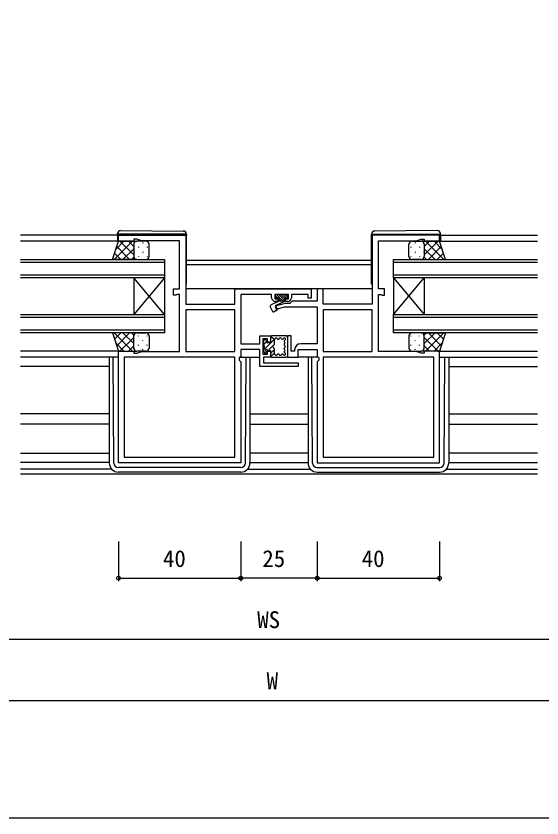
# Model space of a CAD drawing. Units: millimetres, scale not verified. Extents: x -437 to 438, y -281 to 278.
# Drawn here: x 58.7 to 230.7, y -280.9 to -18.4 of the extents above; entities that cross this region are included whole.
import ezdxf
from ezdxf.enums import TextEntityAlignment as Align

# ---------------------------------------------------------------- set-up
doc = ezdxf.new("R2010")
doc.units = ezdxf.units.MM
doc.header["$LTSCALE"] = 2
for name, color, linetype in [('0-2_YKK_11', 7, 'Continuous'), ('0-3_YKK_12', 2, 'Continuous'), ('0-4_YKK_13', 4, 'Continuous'), ('0-6_YKK_D', 6, 'Continuous'), ('0-7_YKK_ZWAK', 7, 'Continuous')]:
    doc.layers.add(name, color=color, linetype=linetype)
doc.styles.add('ＭＳ ゴシック', font='')
doc.styles.get('ＭＳ ゴシック').set_extended_font_data('MS Gothic')

msp = doc.modelspace()

# ---------------------------------------------------------------- linework, layer by layer
at = {"layer": '0-2_YKK_11'}
for points in [[(132.2, -164.7), (92.2, -164.7), (92.2, -128.1), (97.2, -128.1), (97.2, -128.8), (98.2, -128.8), (99.848, -128.2), (112.2, -128.2), (112.2, -109.6), (111.346, -109.6), (111.173, -109.7), (111, -109.8), (110.2, -109.8), (110.2, -107.7), (112.2, -107.7), (112.2, -92), (99.848, -92), (98.2, -91.4), (97.2, -91.4), (97.2, -92.1), (92.2, -92.1), (92.2, -90.1), (114.2, -90.1), (114.2, -112.7), (130.3, -112.7), (130.3, -107.7), (155.2, -107.7), (155.2, -110.8), (154.2, -110.8), (154.2, -109.6), (148.8, -109.6), (148.8, -110.6)], [(157.2, -164.7), (197.2, -164.7), (197.2, -128.1), (192.2, -128.1), (192.2, -128.8), (191.2, -128.8), (189.552, -128.2), (177.2, -128.2), (177.2, -109.6), (178.054, -109.6), (178.227, -109.7), (178.4, -109.8), (179.2, -109.8), (179.2, -107.7), (177.2, -107.7), (177.2, -92), (189.552, -92), (191.2, -91.4), (192.2, -91.4), (192.2, -92.1), (197.2, -92.1), (197.2, -90.1), (175.2, -90.1), (175.2, -112.7), (159.1, -112.7), (159.1, -107.7), (157.2, -107.7), (157.2, -111.7), (149, -111.7), (148.2, -112.5), (146.706, -112.5), (143.471, -113.367), (143.729, -114.333), (146.465, -113.6), (157.2, -113.6), (157.2, -125.7), (151.8, -125.7)], [(142.3, -110.6), (142.3, -109.6), (132.2, -109.6), (132.2, -125.7), (138.4, -125.7), (138.4, -123.1), (141.9, -123.1), (141.9, -125.1), (140.9, -125.1), (140.9, -124.1), (139.4, -124.1), (139.4, -129.1), (140.9, -129.1), (140.9, -128.1), (141.9, -128.1), (141.9, -130.1), (139.6, -130.1), (139.6, -131.9), (151, -131.9), (151, -133.1), (138.4, -133.1), (138.4, -127.6), (132.2, -127.6), (132.2, -129.8), (131.9, -130.1), (131.7, -130.3), (131.7, -131.1), (132.2, -131.6), (132.2, -164.7)], [(147.6, -111.8), (146.8, -111.8), (146.8, -111), (147.8, -111), (147.8, -109.6), (143.3, -109.6), (143.3, -111), (144.3, -111), (144.3, -111.8), (143.5, -111.8)], [(149.8, -127.7), (149.8, -128.1), (148.7, -128.1), (148.7, -123.1), (147.5, -123.1), (147.5, -130.1), (151, -130.1), (151, -127.6), (157.2, -127.6), (157.2, -129.8), (157.5, -130.1), (157.7, -130.3), (157.7, -131.1), (157.2, -131.6), (157.2, -164.7)]]:
    msp.add_lwpolyline(points, dxfattribs=at)
for points in [[(130.3, -114.6), (114.2, -114.6), (114.2, -128.2), (130.3, -128.2)], [(175.2, -114.6), (159.1, -114.6), (159.1, -128.2), (175.2, -128.2)], [(130.3, -130.1), (94.1, -130.1), (94.1, -162.8), (130.3, -162.8)], [(195.3, -130.1), (159.1, -130.1), (159.1, -162.8), (195.3, -162.8)]]:
    msp.add_lwpolyline(points, close=True, dxfattribs=at)
for centre, radius, start, end in [((143.5, -110.6), 1.2, 180.00001, 269.99999), ((147.6, -110.6), 1.2, 270.00001, 359.99999), ((151.8, -127.7), 2, 90.00001, 179.99999)]:
    msp.add_arc(centre, radius, start, end, dxfattribs=at)
at = {"layer": '0-3_YKK_12'}
for p, q in [((91.9, -90.1), (60.2, -90.1)), ((197.5, -90.1), (229.2, -90.1)), ((92.2, -92.1), (60.2, -92.1)), ((197.2, -92.1), (229.2, -92.1)), ((60.2, -98.1), (107.2, -98.1)), ((107.2, -99.1), (60.2, -99.1)), ((175, -98.4), (114.4, -98.4)), ((182.2, -98.1), (229.2, -98.1)), ((182.2, -104.1), (182.2, -98.1)), ((229.2, -99.1), (182.2, -99.1)), ((175, -99.8), (114.4, -99.8)), ((60.2, -103.1), (107.2, -103.1)), ((97.2, -104.1), (97.2, -116.1)), ((107.2, -104.1), (97.2, -116.1)), ((107.2, -116.1), (97.2, -104.1)), ((107.2, -104.1), (107.2, -116.1)), ((182.2, -103.1), (229.2, -103.1)), ((182.2, -104.1), (182.2, -116.1)), ((182.2, -104.1), (192.2, -116.1)), ((182.2, -116.1), (192.2, -104.1)), ((229.2, -104.1), (182.2, -104.1)), ((192.2, -104.1), (192.2, -116.1)), ((175.2, -107.7), (114.2, -107.7)), ((60.2, -116.1), (107.2, -116.1)), ((107.2, -117.1), (60.2, -117.1)), ((182.2, -116.1), (229.2, -116.1)), ((182.2, -122.1), (182.2, -116.1)), ((229.2, -117.1), (182.2, -117.1)), ((60.2, -121.1), (107.2, -121.1)), ((182.2, -121.1), (229.2, -121.1)), ((229.2, -122.1), (182.2, -122.1)), ((92.7, -128.1), (60.2, -128.1)), ((196.7, -128.1), (229.2, -128.1)), ((92.2, -130.1), (60.2, -130.1)), ((197.2, -130.1), (229.2, -130.1)), ((89.199, -133.1), (60.2, -133.1)), ((200.201, -133.1), (229.2, -133.1)), ((89.199, -148.6), (60.2, -148.6)), ((135.199, -148.6), (154.201, -148.6)), ((200.201, -148.6), (229.2, -148.6)), ((89.199, -152), (60.2, -152)), ((135.199, -152), (154.201, -152)), ((200.201, -152), (229.2, -152)), ((89.199, -164.5), (60.2, -164.5)), ((135.199, -164.5), (154.201, -164.5)), ((200.201, -164.5), (229.2, -164.5)), ((90.03, -166.77), (60.2, -166.77)), ((134.368, -166.77), (155.032, -166.77)), ((199.37, -166.77), (229.2, -166.77)), ((229.2, -168.4), (60.2, -168.4))]:
    msp.add_line(p, q, dxfattribs=at)
for points in [[(107.2, -98.1), (107.2, -104.1), (60.2, -104.1)], [(107.2, -116.1), (107.2, -122.1), (60.2, -122.1)]]:
    msp.add_lwpolyline(points, dxfattribs=at)
at = {"layer": '0-4_YKK_13'}
for p, q in [((92.909, -88.612), (113.409, -88.791)), ((196.491, -88.612), (175.991, -88.791)), ((91.9, -89.8), (91.9, -89.612)), ((92.404, -89.8), (91.9, -89.8)), ((91.9, -90.1), (91.9, -89.8)), ((91.9, -90.1), (91.9, -92.1)), ((113.904, -89.8), (92.404, -89.8)), ((114.4, -89.8), (114.4, -90.1)), ((114.4, -106.1), (114.4, -89.8)), ((175, -89.8), (175, -90.1)), ((175, -106.1), (175, -89.8)), ((175.496, -89.8), (196.996, -89.8)), ((196.996, -89.8), (197.5, -89.8)), ((197.5, -89.8), (197.5, -89.612)), ((197.5, -90.1), (197.5, -89.8)), ((197.5, -90.1), (197.5, -92.1)), ((96.832, -92.1), (90.832, -98.1)), ((94.003, -92.1), (91.298, -94.805)), ((95.851, -98.1), (91.613, -93.861)), ((97.2, -96.62), (92.68, -92.1)), ((97.2, -93.792), (95.508, -92.1)), ((97.2, -93.1), (97.2, -97.1)), ((97.2, -93.1), (97.2, -97.1)), ((97.29, -92.685), (97.29, -92.72)), ((101.2, -92.1), (98.2, -92.1)), ((98.705, -93.935), (98.705, -94.135)), ((100.12, -92.52), (100.12, -92.72)), ((101.535, -93.935), (101.535, -94.135)), ((102.2, -97.1), (102.2, -93.1)), ((187.2, -97.1), (187.2, -93.1)), ((187.865, -93.935), (187.865, -94.135)), ((188.2, -92.1), (191.2, -92.1)), ((189.28, -92.52), (189.28, -92.72)), ((190.695, -93.935), (190.695, -94.135)), ((192.11, -92.685), (192.11, -92.72)), ((192.2, -93.792), (193.892, -92.1)), ((192.2, -96.62), (196.72, -92.1)), ((192.2, -93.1), (192.2, -97.1)), ((192.2, -93.1), (192.2, -97.1)), ((192.568, -92.1), (198.568, -98.1)), ((193.549, -98.1), (197.787, -93.861)), ((195.397, -92.1), (198.102, -94.805)), ((93.023, -98.1), (90.906, -95.983)), ((97.2, -94.56), (93.66, -98.1)), ((97.29, -95.55), (97.29, -95.75)), ((98.705, -96.965), (98.705, -97.165)), ((100.12, -95.55), (100.12, -95.75)), ((101.535, -96.965), (101.535, -97.165)), ((187.865, -96.965), (187.865, -97.165)), ((189.28, -95.55), (189.28, -95.75)), ((190.695, -96.965), (190.695, -97.165)), ((192.11, -95.55), (192.11, -95.75)), ((192.2, -94.56), (195.74, -98.1)), ((196.377, -98.1), (198.494, -95.983)), ((97.233, -97.355), (96.489, -98.1)), ((98.2, -98.1), (101.2, -98.1)), ((191.2, -98.1), (188.2, -98.1)), ((192.167, -97.355), (192.911, -98.1)), ((143.5, -109.9), (143.5, -110.3)), ((143.5, -109.918), (144.182, -110.6)), ((147.3, -109.6), (143.8, -109.6)), ((143.889, -109.6), (145.889, -111.6)), ((144.596, -109.6), (146.596, -111.6)), ((145.303, -109.6), (146.6, -110.897)), ((146.01, -109.6), (147.01, -110.6)), ((146.717, -109.6), (147.562, -110.445)), ((147.6, -110.3), (147.6, -109.9)), ((144.227, -111.927), (142.089, -112.924)), ((143.6, -113.102), (146.6, -111.703)), ((143.8, -110.6), (144.5, -110.6)), ((144.5, -110.6), (144.5, -111.6)), ((144.5, -110.918), (145.182, -111.6)), ((144.5, -111.6), (146.6, -111.6)), ((146.6, -110.6), (146.6, -111.703)), ((146.6, -110.6), (147.3, -110.6)), ((141.847, -113.589), (142.464, -114.911)), ((143.167, -115.133), (144.254, -114.505)), ((143.6, -113.102), (144.254, -114.505)), ((96.832, -128.1), (90.832, -122.1)), ((93.023, -122.1), (90.906, -124.217)), ((95.851, -122.1), (91.613, -126.339)), ((97.2, -125.64), (93.66, -122.1)), ((97.233, -122.845), (96.489, -122.1)), ((97.2, -127.1), (97.2, -123.1)), ((97.2, -127.1), (97.2, -123.1)), ((98.2, -122.1), (101.2, -122.1)), ((98.705, -123.235), (98.705, -123.035)), ((101.535, -123.235), (101.535, -123.058)), ((102.2, -123.1), (102.2, -127.1)), ((147, -123.1), (142.2, -123.1)), ((187.2, -123.1), (187.2, -127.1)), ((187.865, -123.235), (187.865, -123.058)), ((191.2, -122.1), (188.2, -122.1)), ((190.695, -123.235), (190.695, -123.035)), ((192.167, -122.845), (192.911, -122.1)), ((192.2, -125.64), (195.74, -122.1)), ((192.2, -127.1), (192.2, -123.1)), ((192.2, -127.1), (192.2, -123.1)), ((192.568, -128.1), (198.568, -122.1)), ((193.549, -122.1), (197.787, -126.339)), ((196.377, -122.1), (198.494, -124.217)), ((94.003, -128.1), (91.298, -125.395)), ((97.2, -123.58), (92.68, -128.1)), ((97.29, -124.65), (97.29, -124.45)), ((100.12, -124.65), (100.12, -124.45)), ((139.6, -127.759), (143.1, -124.259)), ((139.6, -124.7), (139.6, -125.968)), ((139.612, -126.051), (140.6, -125.062)), ((140.3, -124.4), (139.9, -124.4)), ((140.6, -125.05), (140.6, -124.7)), ((141.9, -125.35), (140.9, -125.35)), ((141.207, -127.85), (143.1, -125.957)), ((143.1, -124.2), (141.9, -123.394)), ((141.9, -123.4), (141.9, -125.35)), ((141.9, -123.762), (142.12, -123.542)), ((144.483, -124.2), (144.456, -124.2)), ((145.781, -124.2), (145.797, -124.2)), ((146.4, -124.815), (146.4, -124.842)), ((146.4, -125.881), (146.4, -125.931)), ((147.5, -123.6), (147.5, -129.6)), ((189.28, -124.65), (189.28, -124.45)), ((192.11, -124.65), (192.11, -124.45)), ((192.2, -123.58), (196.72, -128.1)), ((195.397, -128.1), (198.102, -125.395)), ((97.2, -126.408), (95.508, -128.1)), ((97.29, -127.515), (97.29, -127.48)), ((101.2, -128.1), (98.2, -128.1)), ((98.705, -126.265), (98.705, -126.065)), ((100.12, -127.68), (100.12, -127.48)), ((101.535, -126.265), (101.535, -126.065)), ((139.6, -127.232), (139.6, -128.1)), ((139.688, -128.312), (140.088, -128.712)), ((140.259, -128.797), (140.6, -128.457)), ((140.6, -128.5), (140.6, -128.37)), ((141.12, -127.85), (141.9, -127.85)), ((141.9, -128.854), (143.1, -127.654)), ((141.9, -127.85), (141.9, -129.8)), ((146.4, -127.319), (146.4, -127.269)), ((146.4, -128.385), (146.4, -128.358)), ((187.865, -126.265), (187.865, -126.065)), ((188.2, -128.1), (191.2, -128.1)), ((189.28, -127.68), (189.28, -127.48)), ((190.695, -126.265), (190.695, -126.065)), ((192.11, -127.515), (192.11, -127.48)), ((192.2, -126.408), (193.892, -128.1)), ((89.199, -130.1), (89.199, -164.697)), ((90.688, -164.709), (90.414, -130.1)), ((131.9, -130.1), (138.4, -130.1)), ((133.711, -164.709), (133.984, -130.1)), ((135.199, -130.1), (135.199, -164.697)), ((143.1, -129), (141.9, -129.8)), ((142.2, -130.1), (147, -130.1)), ((144.483, -129), (144.456, -129)), ((145.781, -129), (145.797, -129)), ((157.5, -130.1), (150.7, -130.1)), ((154.201, -130.1), (154.201, -164.697)), ((155.689, -164.709), (155.416, -130.1)), ((198.712, -164.709), (198.986, -130.1)), ((200.201, -130.1), (200.201, -164.697)), ((60.2, -161.5), (89.199, -161.5)), ((154.201, -161.5), (135.199, -161.5)), ((229.2, -161.5), (200.201, -161.5)), ((132.211, -166.197), (92.188, -166.197)), ((132.199, -167.697), (92.199, -167.697)), ((157.189, -166.197), (197.212, -166.197)), ((157.201, -167.697), (197.201, -167.697))]:
    msp.add_line(p, q, dxfattribs=at)
for points in [[(114.4, -89.791), (114.4, -89.8), (113.904, -89.8)], [(175, -89.791), (175, -89.8), (175.496, -89.8)], [(98.2, -98.1), (90.2, -98.1), (92.2, -92.1), (98.2, -92.1)], [(191.2, -98.1), (199.2, -98.1), (197.2, -92.1), (191.2, -92.1)], [(98.2, -122.1), (90.2, -122.1), (92.2, -128.1), (98.2, -128.1)], [(191.2, -122.1), (199.2, -122.1), (197.2, -128.1), (191.2, -128.1)], [(143.158, -124.2), (143.1, -124.2), (143.1, -125.968)], [(143.1, -127.232), (143.1, -129), (143.158, -129)]]:
    msp.add_lwpolyline(points, dxfattribs=at)
for centre, radius, start, end in [((92.9, -89.612), 1, 89.5, 180), ((113.4, -89.791), 1, 0, 89.5), ((176, -89.791), 1, 90.5, 180), ((196.5, -89.612), 1, 0, 90.5), ((98.2, -93.1), 1, 90.0001, 180.0001), ((98.2, -93.1), 1, 90.0001, 180.0001), ((101.2, -93.1), 1, 0.0001, 90.0001), ((188.2, -93.1), 1, 89.9999, 179.9999), ((191.2, -93.1), 1, 359.9999, 89.9999), ((191.2, -93.1), 1, 359.9999, 89.9999), ((98.2, -97.1), 1, 180.0001, 270.0001), ((98.2, -97.1), 1, 180.0001, 270.0001), ((101.2, -97.1), 1, 270.0001, 0.0001), ((188.2, -97.1), 1, 179.9999, 269.9999), ((191.2, -97.1), 1, 269.9999, 359.9999), ((191.2, -97.1), 1, 269.9999, 359.9999), ((113.9, -106.1), 0.5, 306.86983, 0), ((175.5, -106.1), 0.5, 180, 233.13017), ((143.8, -109.9), 0.3, 90, 180), ((147.3, -109.9), 0.3, 0, 90), ((143.8, -110.3), 0.3, 180, 270), ((144.016, -111.474), 0.5, 295, 345.39617), ((147.3, -110.3), 0.3, 270, 0), ((142.3, -113.378), 0.5, 115.00014, 205.00005), ((142.917, -114.7), 0.5, 205.00005, 300.00004), ((98.2, -123.1), 1, 89.9999, 179.9999), ((98.2, -123.1), 1, 89.9999, 179.9999), ((101.2, -123.1), 1, 359.9999, 89.9999), ((142.2, -123.4), 0.3, 90, 180), ((147, -123.6), 0.5, 0, 90), ((188.2, -123.1), 1, 90.0001, 180.0001), ((191.2, -123.1), 1, 0.0001, 90.0001), ((191.2, -123.1), 1, 0.0001, 90.0001), ((139.9, -124.7), 0.3, 90, 180), ((139.9, -125.968), 0.3, 180, 244.62307), ((140.3, -124.7), 0.3, 360, 90), ((140.9, -125.05), 0.3, 180, 270), ((142.8, -125.968), 0.3, 295.37693, 0), ((143.158, -123.9), 0.3, 270, 337.97569), ((143.807, -124.162), 0.4, 22.02431, 157.97569), ((144.456, -123.9), 0.3, 202.02431, 270), ((144.483, -123.9), 0.3, 270, 337.97569), ((145.132, -124.162), 0.4, 22.02431, 157.97569), ((145.781, -123.9), 0.3, 202.02431, 270), ((145.797, -123.9), 0.3, 270, 337.97569), ((146.446, -124.162), 0.4, 291.31154, 157.97569), ((146.7, -124.815), 0.3, 111.31154, 180), ((146.7, -124.842), 0.3, 180, 240), ((146.7, -125.881), 0.3, 120, 180), ((146.7, -125.931), 0.3, 180, 236.73718), ((146.4, -125.361), 0.3, 300, 60), ((98.2, -127.1), 1, 179.9999, 269.9999), ((98.2, -127.1), 1, 179.9999, 269.9999), ((101.2, -127.1), 1, 269.9999, 359.9999), ((139.9, -127.232), 0.3, 115.37693, 180), ((139.9, -128.1), 0.3, 180, 225), ((139.6, -126.6), 0.4, 295.37693, 64.62307), ((140.3, -128.5), 0.3, 225, 0), ((140.6, -127.85), 0.3, 30, 240), ((140.3, -128.37), 0.3, 0, 60), ((141.12, -127.55), 0.3, 210, 270), ((143.1, -126.6), 0.4, 115.37693, 244.62307), ((142.8, -127.232), 0.3, 0, 64.62307), ((146.7, -127.269), 0.3, 123.26282, 180), ((146.7, -127.319), 0.3, 180, 240), ((146.7, -128.358), 0.3, 120, 180), ((146.7, -128.385), 0.3, 180, 248.68846), ((146.261, -126.6), 0.5, 303.26282, 56.73718), ((146.4, -127.839), 0.3, 300, 60), ((188.2, -127.1), 1, 180.0001, 270.0001), ((191.2, -127.1), 1, 270.0001, 0.0001), ((191.2, -127.1), 1, 270.0001, 0.0001), ((142.2, -129.8), 0.3, 180, 270), ((143.158, -129.3), 0.3, 22.02431, 90), ((143.807, -129.037), 0.4, 202.02431, 337.97569), ((144.456, -129.3), 0.3, 90, 157.97569), ((144.483, -129.3), 0.3, 22.02431, 90), ((145.132, -129.037), 0.4, 202.02431, 337.97569), ((145.781, -129.3), 0.3, 90, 157.97569), ((145.797, -129.3), 0.3, 22.02431, 90), ((146.446, -129.037), 0.4, 202.02431, 68.68846), ((147, -129.6), 0.5, 270, 0), ((92.199, -164.697), 3, 180, 270), ((92.188, -164.697), 1.5, 180.45233, 270), ((132.199, -164.697), 3, 270, 0), ((132.211, -164.697), 1.5, 270, 359.54767), ((157.201, -164.697), 3, 180, 270), ((157.189, -164.697), 1.5, 180.45233, 270), ((197.201, -164.697), 3, 270, 0), ((197.212, -164.697), 1.5, 270, 359.54767)]:
    msp.add_arc(centre, radius, start, end, dxfattribs=at)
at = {"layer": '0-6_YKK_D'}
for p, q in [((92.2, -190.4), (92.2, -203.4)), ((132.2, -190.4), (132.2, -203.4)), ((132.2, -190.4), (132.2, -203.4)), ((157.2, -190.4), (157.2, -203.4)), ((157.2, -190.4), (157.2, -203.4)), ((197.2, -190.4), (197.2, -203.4)), ((92.2, -202.4), (132.2, -202.4)), ((157.2, -202.4), (132.2, -202.4)), ((157.2, -202.4), (197.2, -202.4)), ((32.2, -222.4), (257.2, -222.4)), ((-91.8, -242.4), (381.2, -242.4))]:
    msp.add_line(p, q, dxfattribs=at)
for centre in [(92.2, -202.4), (132.2, -202.4), (132.2, -202.4), (157.2, -202.4), (157.2, -202.4), (197.2, -202.4)]:
    msp.add_circle(centre, 0.637, dxfattribs=at)
at = {"layer": '0-7_YKK_ZWAK'}
msp.add_lwpolyline([(-436.8, -280.9), (438.2, -280.9), (438.2, 244.1)], dxfattribs=at)

# ---------------------------------------------------------------- texts
at = {"layer": '0-6_YKK_D', "style": 'ＭＳ ゴシック'}
for s, p in [('40', (106.745, -200.4)), ('25', (139.245, -200.4)), ('40', (171.745, -200.4)), ('WS', (137.584, -220.4)), ('W', (140.652, -240.4))]:
    msp.add_text(s, height=5.499, dxfattribs=at).set_placement(p, align=Align.BOTTOM_LEFT)

doc.saveas('drawing.dxf')
